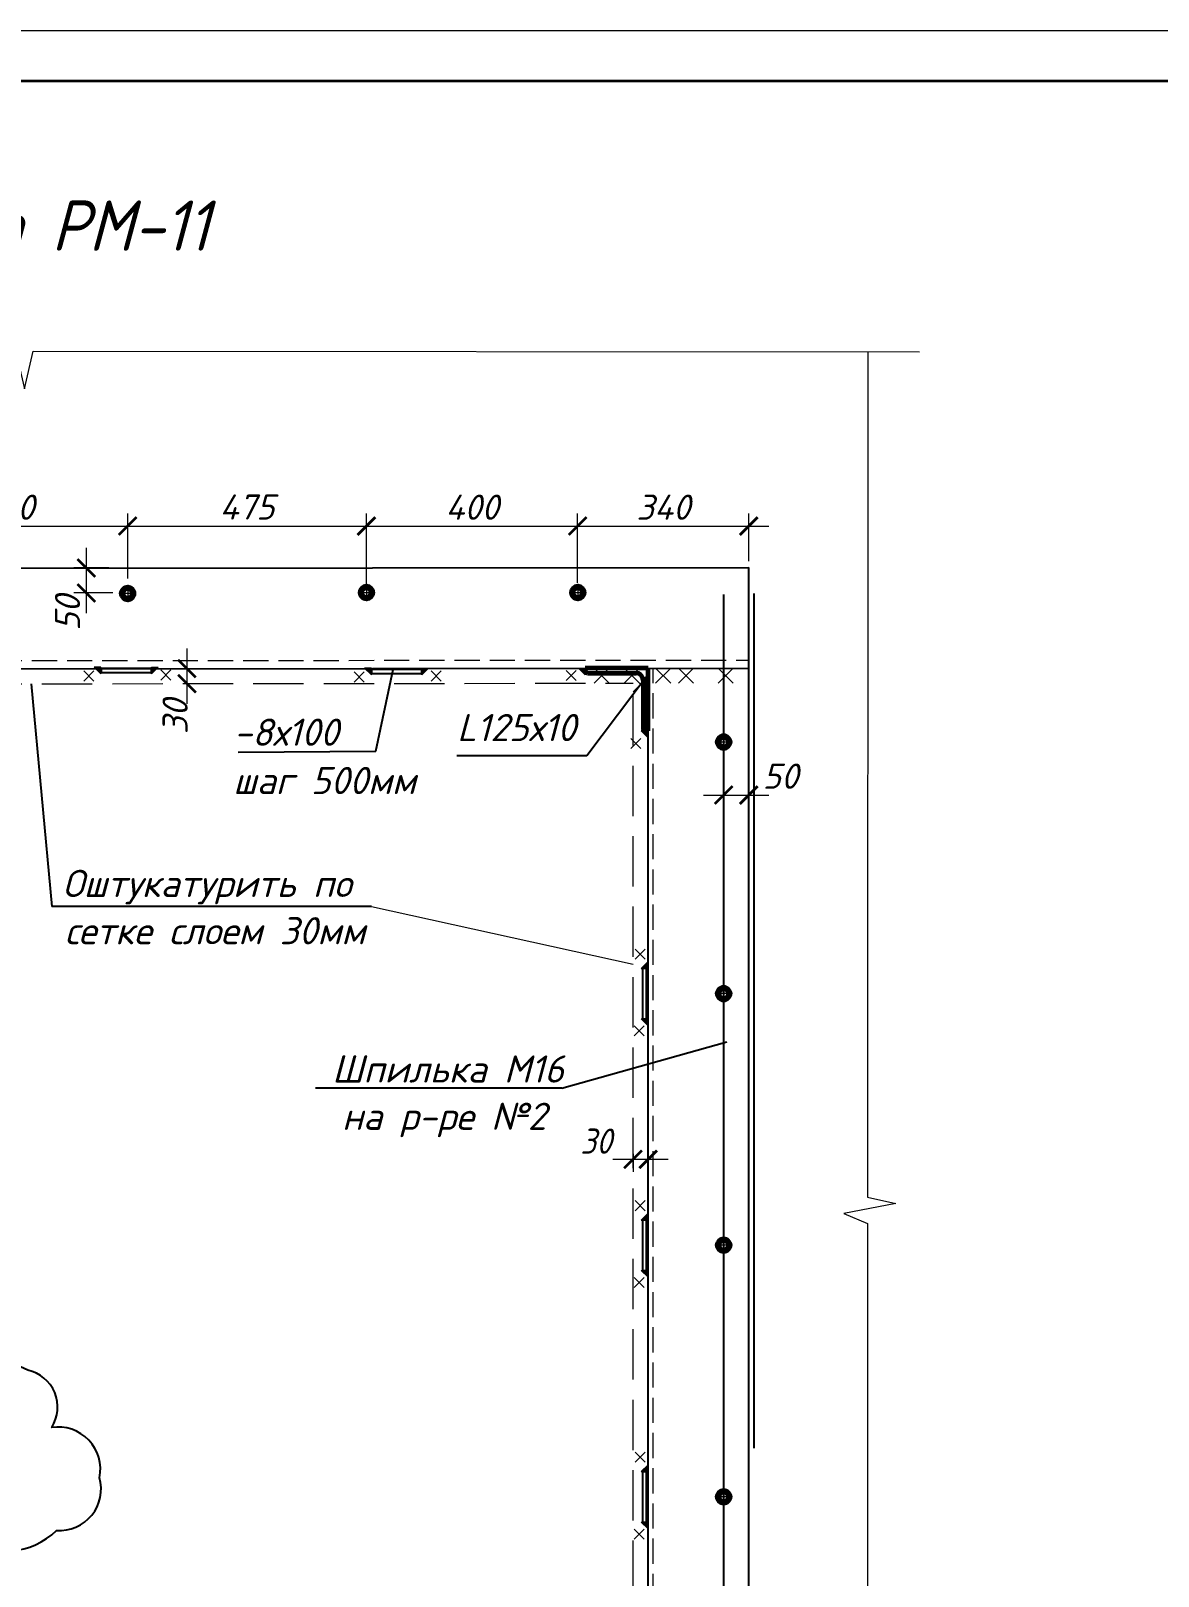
# Model space of a CAD drawing. Header units: millimetres. Extents: x 749182 to 2267578, y 70462 to 311449.
# Drawn here: x 2195753 to 2197993, y 198227 to 201297 of the extents above; entities that cross this region are included whole.
import ezdxf

# ---------------------------------------------------------------- set-up
doc = ezdxf.new("R2010")
doc.units = ezdxf.units.MM
doc.linetypes.add('ГОСТ 2.303 4', pattern=[7, 5, -2, 0])
doc.linetypes.add('осеваяX2', pattern=[4, 2.5, -0.5, 0.5, -0.5])
doc.layers.get('Defpoints').update_dxf_attribs({"color": 255})
for name, color, linetype, lineweight in [('1Стены', 252, 'Continuous', 25), ('Оси', 165, 'осеваяX2', 13), ('Размер', 7, 'Continuous', 13), ('сварка', 156, 'Continuous', 9), ('штриховка кирпич', 42, 'Continuous', 5)]:
    doc.layers.add(name, color=color, linetype=linetype, lineweight=lineweight)
doc.layers.add('CS_UNPLOTTED', color=254, linetype='Continuous', plot=False)
doc.layers.add('металл', color=124, linetype='Continuous')
doc.layers.add('Текст', color=7, linetype='Continuous')
doc.styles.add('GOST', font='', dxfattribs={"width": 0.8, "oblique": 10})
doc.styles.add('GOST 2.304_new', font='isocpeur.ttf', dxfattribs={"width": 0.9, "oblique": 15})
doc.styles.add('М2', font='isocpeui.ttf')
doc.styles.get('GOST').set_extended_font_data('GOST type A')
doc.dimstyles.new('SPDS', dxfattribs={"dimscale": 25, "dimtxt": 2.5, "dimasz": 1.77, "dimexe": 1.25, "dimexo": 0.625, "dimtad": 1, "dimdec": 0, "dimrnd": 0.001, "dimtxsty": 'GOST 2.304_new', "dimblk": 'ARCHTICK', "dimcen": 2.5, "dimdle": 2, "dimclrt": 256, "dimazin": 2, "dimtfac": 0.75, "dimtdec": 0, "dimtmove": 1, "dimatfit": 3, "dimfxl": 0, "dimtolj": 1, "dimlwd": 9, "dimlwe": 9, "dimarcsym": 0})
doc.dimstyles.new('SPDS 1_20', dxfattribs={"dimscale": 20, "dimtxt": 2.5, "dimasz": 1.77, "dimexe": 1.25, "dimexo": 0.625, "dimtad": 1, "dimdec": 0, "dimrnd": 0.001, "dimtxsty": 'М2', "dimblk": 'ARCHTICK', "dimcen": 2.5, "dimdle": 2, "dimclrt": 256, "dimadec": 0, "dimazin": 2, "dimtfac": 0.75, "dimtdec": 0, "dimtmove": 1, "dimatfit": 3, "dimfxl": 0, "dimtolj": 1, "dimlwd": 9, "dimlwe": 9, "dimarcsym": 0})

# ---------------------------------------------------------------- blocks, each defined once
blk = doc.blocks.new('м16')
at = {"layer": 'металл', "lineweight": 30, "ltscale": 20}
for p, q in [((-11, 6.4), (0, 12.7)), ((-11, -6.4), (-11, 6.4)), ((0, 12.7), (11, 6.4)), ((11, 6.4), (11, -6.4)), ((0, -12.7), (-11, -6.4)), ((11, -6.4), (0, -12.7))]:
    blk.add_line(p, q, dxfattribs=at)
blk.add_circle((0, 0), 15, dxfattribs=at)
for radius, start, end in [(10.4, 0, 180), (10.4, 180, 0), (6.92, 0, 180), (6.92, 180, 0)]:
    blk.add_arc((0, 0), radius, start, end, dxfattribs=at)
at = {"layer": 'металл', "linetype": 'Continuous', "lineweight": 25, "ltscale": 20}
blk.add_arc((0, 0), 8, 255, 165, dxfattribs=at)
at = {"layer": 'Оси', "ltscale": 20}
for p, q in [((17, 0), (-17.3, 0)), ((0, 17.3), (0, -17.3))]:
    blk.add_line(p, q, dxfattribs=at)
blk = doc.blocks.new('_ArchTick')
at = {"color": 0, "linetype": 'ByBlock', "const_width": 0.15}
blk.add_lwpolyline([(-0.5, -0.5), (0.5, 0.5)], dxfattribs=at)
blk = doc.blocks.new('*D1386')
at = {"color": 0, "lineweight": 9, "ltscale": 20, "transparency": 16777216}
for p, q in [((2196420, 200193.5), (2196420, 200338.2)), ((2196839.9, 200200.4), (2196839.9, 200338.2)), ((2196380, 200313.2), (2196879.9, 200313.2))]:
    blk.add_line(p, q, dxfattribs=at)
at = {"layer": 'Defpoints', "color": 0, "lineweight": 20, "ltscale": 20, "transparency": 16777216}
for p in [(2196839.9, 200313.2), (2196420, 200181), (2196839.9, 200187.9)]:
    blk.add_point(p, dxfattribs=at)
at = {"color": 0, "lineweight": 9, "ltscale": 20, "transparency": 16777216, "xscale": 35.4, "yscale": 35.4, "zscale": 35.4, "rotation": 180}
blk.add_blockref('_ArchTick', (2196420, 200313.2), dxfattribs=at)
at = {"color": 0, "lineweight": 9, "ltscale": 20, "transparency": 16777216, "xscale": 35.4, "yscale": 35.4, "zscale": 35.4}
blk.add_blockref('_ArchTick', (2196839.9, 200313.2), dxfattribs=at)
at = {"ltscale": 20, "transparency": 16777216, "insert": (2196630, 200350.7), "char_height": 50, "attachment_point": 5, "style": 'М2'}
blk.add_mtext('\\A1;400', dxfattribs=at)
blk = doc.blocks.new('*D1387')
at = {"color": 0, "lineweight": 9, "ltscale": 20, "transparency": 16777216}
for p, q in [((2196839.9, 200200.4), (2196839.9, 200338.2)), ((2197180, 200243.5), (2197180, 200338.2)), ((2196799.9, 200313.2), (2197220, 200313.2))]:
    blk.add_line(p, q, dxfattribs=at)
at = {"layer": 'Defpoints', "color": 0, "lineweight": 20, "ltscale": 20, "transparency": 16777216}
for p in [(2197180, 200313.2), (2197180, 200231), (2196839.9, 200187.9)]:
    blk.add_point(p, dxfattribs=at)
at = {"color": 0, "lineweight": 9, "ltscale": 20, "transparency": 16777216, "xscale": 35.4, "yscale": 35.4, "zscale": 35.4, "rotation": 180}
blk.add_blockref('_ArchTick', (2196839.9, 200313.2), dxfattribs=at)
at = {"color": 0, "lineweight": 9, "ltscale": 20, "transparency": 16777216, "xscale": 35.4, "yscale": 35.4, "zscale": 35.4}
blk.add_blockref('_ArchTick', (2197180, 200313.2), dxfattribs=at)
at = {"ltscale": 20, "transparency": 16777216, "insert": (2197010, 200350.7), "char_height": 50, "attachment_point": 5, "style": 'М2'}
blk.add_mtext('\\A1;340', dxfattribs=at)
blk = doc.blocks.new('свар')
at = {"layer": 'сварка', "color": 0, "linetype": 'Continuous', "ltscale": 10}
for p, q in [((10, 10), (-10, -10)), ((-10, 10), (10, -10))]:
    blk.add_line(p, q, dxfattribs=at)
blk = doc.blocks.new('*D1395')
at = {"layer": 'Defpoints', "color": 0, "lineweight": 20, "ltscale": 100, "transparency": 16777216}
for p in [(2195945.6, 200313.2), (2195465.2, 200279.5), (2195945.6, 200196.6)]:
    blk.add_point(p, dxfattribs=at)
at = {"layer": 'Размер', "color": 0, "lineweight": 9, "ltscale": 100, "transparency": 16777216}
for p, q in [((2195465.2, 200292), (2195465.2, 200338.2)), ((2195945.6, 200209.1), (2195945.6, 200338.2)), ((2195425.2, 200313.2), (2195985.6, 200313.2))]:
    blk.add_line(p, q, dxfattribs=at)
at = {"layer": 'Размер', "color": 0, "lineweight": 9, "ltscale": 100, "transparency": 16777216, "xscale": 35.4, "yscale": 35.4, "zscale": 35.4, "rotation": 180}
blk.add_blockref('_ArchTick', (2195465.2, 200313.2), dxfattribs=at)
at = {"layer": 'Размер', "color": 0, "lineweight": 9, "ltscale": 100, "transparency": 16777216, "xscale": 35.4, "yscale": 35.4, "zscale": 35.4}
blk.add_blockref('_ArchTick', (2195945.6, 200313.2), dxfattribs=at)
at = {"layer": 'Размер', "ltscale": 100, "transparency": 16777216, "insert": (2195705.4, 200350.7), "char_height": 50, "attachment_point": 5, "style": 'М2'}
blk.add_mtext('\\A1;480', dxfattribs=at)
blk = doc.blocks.new('*D1396')
at = {"layer": 'Defpoints', "color": 0, "lineweight": 20, "ltscale": 100, "transparency": 16777216}
for p in [(2196420, 200313.2), (2195945.6, 200279.6), (2196420, 200271.8)]:
    blk.add_point(p, dxfattribs=at)
at = {"layer": 'Размер', "color": 0, "lineweight": 9, "ltscale": 100, "transparency": 16777216}
for p, q in [((2195945.6, 200292.1), (2195945.6, 200338.2)), ((2196420, 200284.3), (2196420, 200338.2)), ((2195905.6, 200313.2), (2196460, 200313.2))]:
    blk.add_line(p, q, dxfattribs=at)
at = {"layer": 'Размер', "color": 0, "lineweight": 9, "ltscale": 100, "transparency": 16777216, "xscale": 35.4, "yscale": 35.4, "zscale": 35.4, "rotation": 180}
blk.add_blockref('_ArchTick', (2195945.6, 200313.2), dxfattribs=at)
at = {"layer": 'Размер', "color": 0, "lineweight": 9, "ltscale": 100, "transparency": 16777216, "xscale": 35.4, "yscale": 35.4, "zscale": 35.4}
blk.add_blockref('_ArchTick', (2196420, 200313.2), dxfattribs=at)
at = {"layer": 'Размер', "ltscale": 100, "transparency": 16777216, "insert": (2196182.8, 200351.1), "char_height": 50, "attachment_point": 5, "style": 'М2'}
blk.add_mtext('\\A1;475', dxfattribs=at)
blk = doc.blocks.new('*D1397')
at = {"layer": 'Defpoints', "color": 0, "lineweight": 20, "ltscale": 100, "transparency": 16777216}
for p in [(2196063.4, 200030.1), (2196063.4, 200000.1), (2196063.4, 200000.1)]:
    blk.add_point(p, dxfattribs=at)
at = {"layer": 'Размер', "color": 0, "lineweight": 9, "ltscale": 100, "transparency": 16777216}
for p, q in [((2196063.4, 200070.1), (2196063.4, 199960.1)), ((2196075.9, 200030.1), (2196088.4, 200030.1)), ((2196075.9, 200000.1), (2196088.4, 200000.1))]:
    blk.add_line(p, q, dxfattribs=at)
at = {"layer": 'Размер', "color": 0, "lineweight": 9, "ltscale": 100, "transparency": 16777216, "xscale": 35.4, "yscale": 35.4, "zscale": 35.4}
for p, rotation in [((2196063.4, 200030.1), 90), ((2196063.4, 200000.1), 270)]:
    blk.add_blockref('_ArchTick', p, dxfattribs=dict(at, rotation=rotation))
at = {"layer": 'Размер', "ltscale": 100, "transparency": 16777216, "insert": (2196039.8, 199934.3), "char_height": 50, "attachment_point": 5, "rotation": 90, "style": 'М2'}
blk.add_mtext('\\A1;30', dxfattribs=at)
blk = doc.blocks.new('*U713')
at = {"color": 44, "lineweight": 20, "ltscale": 10}
blk.add_line((594, 420), (0, 420), dxfattribs=at)
at = {"color": 137, "lineweight": 35, "ltscale": 10}
blk.add_line((589, 415), (20, 415), dxfattribs=at)
at = {"color": 44, "lineweight": 13, "style": 'GOST', "oblique": 10, "width": 0.8}
for tag in ['ФОРМАТВЕРТ', 'ФОРМАТГОРИЗ']:
    blk.add_attdef(tag, (542.98, 1.6), '', height=2, dxfattribs=at)
blk = doc.blocks.new('*D1391')
at = {"layer": 'Defpoints', "color": 0, "lineweight": 20, "ltscale": 20, "transparency": 16777216}
for p in [(2197130, 199867), (2197180, 199869.2), (2197180, 199778.7)]:
    blk.add_point(p, dxfattribs=at)
at = {"layer": 'Размер', "color": 0, "lineweight": 9, "ltscale": 20, "transparency": 16777216}
for p, q in [((2197130, 199854.5), (2197130, 199753.7)), ((2197180, 199856.7), (2197180, 199753.7)), ((2197090, 199778.7), (2197220, 199778.7))]:
    blk.add_line(p, q, dxfattribs=at)
at = {"layer": 'Размер', "color": 0, "lineweight": 9, "ltscale": 20, "transparency": 16777216, "xscale": 35.4, "yscale": 35.4, "zscale": 35.4, "rotation": 180}
blk.add_blockref('_ArchTick', (2197130, 199778.7), dxfattribs=at)
at = {"layer": 'Размер', "color": 0, "lineweight": 9, "ltscale": 20, "transparency": 16777216, "xscale": 35.4, "yscale": 35.4, "zscale": 35.4}
blk.add_blockref('_ArchTick', (2197180, 199778.7), dxfattribs=at)
at = {"layer": 'Размер', "ltscale": 20, "transparency": 16777216, "insert": (2197242.9, 199816.2), "char_height": 50, "attachment_point": 5, "style": 'М2'}
blk.add_mtext('\\A1;50', dxfattribs=at)
blk = doc.blocks.new('*D1392')
at = {"layer": 'Defpoints', "color": 0, "lineweight": 20, "ltscale": 100, "transparency": 16777216}
for p in [(2195863.5, 200230), (2195920.5, 200230), (2195928.3, 200180.3)]:
    blk.add_point(p, dxfattribs=at)
at = {"layer": 'Размер', "color": 0, "lineweight": 9, "ltscale": 100, "transparency": 16777216}
for p, q in [((2195863.5, 200140.3), (2195863.5, 200270)), ((2195908, 200230), (2195838.5, 200230)), ((2195915.8, 200180.3), (2195838.5, 200180.3))]:
    blk.add_line(p, q, dxfattribs=at)
at = {"layer": 'Размер', "color": 0, "lineweight": 9, "ltscale": 100, "transparency": 16777216, "xscale": 35.4, "yscale": 35.4, "zscale": 35.4}
for p, rotation in [((2195863.5, 200230), 90), ((2195863.5, 200180.3), 270)]:
    blk.add_blockref('_ArchTick', p, dxfattribs=dict(at, rotation=rotation))
at = {"layer": 'Размер', "ltscale": 100, "transparency": 16777216, "insert": (2195826, 200140.3), "char_height": 50, "attachment_point": 5, "rotation": 90, "style": 'М2'}
blk.add_mtext('\\A1;50', dxfattribs=at)
blk = doc.blocks.new('*D1399')
at = {"layer": 'Defpoints', "color": 0, "lineweight": 20, "ltscale": 20, "transparency": 16777216}
for p in [(2196950, 199078.4), (2196980, 199078.4), (2196980, 199054.8)]:
    blk.add_point(p, dxfattribs=at)
at = {"layer": 'Размер', "color": 0, "lineweight": 9, "ltscale": 20, "transparency": 16777216}
for p, q in [((2196910, 199054.8), (2197020, 199054.8)), ((2196950, 199065.9), (2196950, 199029.8)), ((2196980, 199065.9), (2196980, 199029.8))]:
    blk.add_line(p, q, dxfattribs=at)
at = {"layer": 'Размер', "color": 0, "lineweight": 9, "ltscale": 20, "transparency": 16777216, "xscale": 35.4, "yscale": 35.4, "zscale": 35.4, "rotation": 180}
blk.add_blockref('_ArchTick', (2196950, 199054.8), dxfattribs=at)
at = {"layer": 'Размер', "color": 0, "lineweight": 9, "ltscale": 20, "transparency": 16777216, "xscale": 35.4, "yscale": 35.4, "zscale": 35.4}
blk.add_blockref('_ArchTick', (2196980, 199054.8), dxfattribs=at)
at = {"layer": 'Размер', "ltscale": 20, "transparency": 16777216, "insert": (2196876.2, 199090.9), "char_height": 50, "attachment_point": 5, "style": 'GOST 2.304_new'}
blk.add_mtext('\\A1;30', dxfattribs=at)

msp = doc.modelspace()

# ---------------------------------------------------------------- hatches: boundary and pattern name
at = {"layer": 'сварка', "linetype": 'Continuous', "ltscale": 5}
for points in [[(2195892.5304, 200033.0138), (2195878.887, 200033.0138), (2195892.5304, 200019.3704)], [(2195992.726, 200033.0138), (2196006.3695, 200033.0138), (2195992.726, 200019.3704)], [(2196429.9487, 200031.0073), (2196416.3053, 200031.0073), (2196429.9487, 200017.3639)], [(2196530.1443, 200031.0073), (2196543.7878, 200031.0073), (2196530.1443, 200017.3639)], [(2196855.0465, 200031.0073), (2196855.0465, 200017.3639), (2196841.4031, 200031.0073)], [(2196980.0465, 199906.0073), (2196966.4031, 199906.0073), (2196980.0465, 199892.3639)], [(2196980.0465, 199434.1), (2196980.0465, 199447.7435), (2196966.4031, 199434.1)], [(2196980.0465, 199333.9044), (2196980.0465, 199320.261), (2196966.4031, 199333.9044)], [(2196980.0465, 198934.1), (2196980.0465, 198947.7435), (2196966.4031, 198934.1)], [(2196980.0465, 198833.9044), (2196980.0465, 198820.261), (2196966.4031, 198833.9044)], [(2196980.0465, 198434.1), (2196980.0465, 198447.7435), (2196966.4031, 198434.1)], [(2196980.0465, 198333.9044), (2196980.0465, 198320.261), (2196966.4031, 198333.9044)]]:
    msp.add_hatch(color=0, dxfattribs=at).paths.add_polyline_path(points, flags=0)

# ---------------------------------------------------------------- linework, layer by layer
at = {"ltscale": 100}
for p, q in [((2196439.0865, 199866.1559), (2196473.2589, 200027.9982)), ((2195753.7056, 199999.8168), (2195794.7132, 199557.3779)), ((2196858.1337, 199857.0802), (2196980.0465, 200019.1156)), ((2196165.1217, 199864.1508), (2196439.0865, 199866.1559)), ((2196600.0033, 199857.0802), (2196858.1337, 199857.0802)), ((2196430.0551, 199557.3779), (2195794.7132, 199557.3779)), ((2196808.4699, 199195.9654), (2197136.4527, 199287.9856)), ((2196808.4699, 199195.9654), (2196318.8077, 199195.9654))]:
    msp.add_line(p, q, dxfattribs=at)
at = {"layer": '1Стены', "color": 0, "linetype": 'ГОСТ 2.303 4', "lineweight": 13, "ltscale": 10}
for p, q in [((2194705.2099, 200045.0022), (2197180.0465, 200047.0073)), ((2196990.0465, 196641.0073), (2196990.0465, 200031.0073))]:
    msp.add_line(p, q, dxfattribs=at)
at = {"layer": '1Стены', "color": 0, "linetype": 'ГОСТ 2.303 4', "lineweight": 13, "ltscale": 20}
for p in [(2194935.2099, 199999.0022), (2196950.0465, 196657.0073)]:
    msp.add_line(p, (2196950.0465, 200001.0073), dxfattribs=at)
at = {"layer": 'CS_UNPLOTTED', "ltscale": 20}
for p, q in [((2197190.3562, 200179.2916), (2197190.0465, 198481.0073)), ((2197129.7369, 200177.2865), (2197130.0465, 196722.2658))]:
    msp.add_line(p, q, dxfattribs=at)
at = {"layer": 'CS_UNPLOTTED', "color": 5, "ltscale": 100}
msp.add_lwpolyline([(2195530.3207, 198574.1219, 0.52056705), (2195620.6806, 198303.2025, 0.365414593), (2195804.1714, 198317.4572, 0.52056705), (2195889.7682, 198422.0225, 0.52056705), (2195794.6578, 198521.8362, 0.52056705), (2195747.1026, 198635.9107, 0.399742671), (2195530.3207, 198574.1219)], format="xyb", dxfattribs=at)
at = {"layer": 'металл', "color": 0, "ltscale": 20}
for p, q in [((2194705.2099, 200229.0022), (2197180.0465, 200231.0073)), ((2197180.0465, 196641.0073), (2197180.0465, 200231.0073)), ((2194705.2099, 200029.0022), (2197180.0465, 200031.0073)), ((2196980.0465, 196641.0073), (2196980.0465, 200031.0073))]:
    msp.add_line(p, q, dxfattribs=at)
at = {"layer": 'металл', "color": 0, "linetype": 'Continuous', "lineweight": 60, "ltscale": 20}
for p, q in [((2196855.0465, 200031.0073), (2196855.0465, 200025.6073)), ((2196980.0465, 200031.0073), (2196855.0465, 200031.0073)), ((2196980.0465, 199906.0073), (2196980.0465, 200031.0073)), ((2196859.6465, 200021.0073), (2196956.0465, 200021.0073)), ((2196970.0465, 200007.0073), (2196970.0465, 199910.6073)), ((2196974.6465, 199906.0073), (2196980.0465, 199906.0073))]:
    msp.add_line(p, q, dxfattribs=at)
at = {"layer": 'металл', "color": 0, "ltscale": 20}
for points in [[(2195892.6282, 200030.0048), (2195892.6282, 200022.0048), (2195992.6282, 200022.0048), (2195992.6282, 200030.0048)], [(2196430.0465, 200027.9982), (2196430.0465, 200019.9982), (2196530.0465, 200019.9982), (2196530.0465, 200027.9982)], [(2196977.0375, 199434.0022), (2196969.0375, 199434.0022), (2196969.0375, 199334.0022), (2196977.0375, 199334.0022)], [(2196977.0375, 198934.0022), (2196969.0375, 198934.0022), (2196969.0375, 198834.0022), (2196977.0375, 198834.0022)], [(2196977.0375, 198434.0022), (2196969.0375, 198434.0022), (2196969.0375, 198334.0022), (2196977.0375, 198334.0022)]]:
    msp.add_lwpolyline(points, close=True, dxfattribs=at)
at = {"layer": 'металл', "color": 0, "linetype": 'Continuous', "lineweight": 60, "ltscale": 20}
for centre, radius, start, end in [((2196859.6465, 200025.6073), 4.6, 180, 270), ((2196956.0465, 200007.0073), 14, 0, 90), ((2196974.6465, 199910.6073), 4.6, 180, 270)]:
    msp.add_arc(centre, radius, start, end, dxfattribs=at)
at = {"layer": 'Размер', "ltscale": 100}
msp.add_line((2196430.0551, 199557.3779), (2196950.0465, 199442.3668), dxfattribs=at)
at = {"layer": 'сварка', "color": 0, "linetype": 'Continuous', "ltscale": 5}
for p, q in [((2195892.5304, 200033.0138), (2195878.887, 200033.0138)), ((2195878.887, 200033.0138), (2195892.5304, 200019.3704)), ((2195892.5304, 200019.3704), (2195892.5304, 200033.0138)), ((2195992.726, 200033.0138), (2196006.3695, 200033.0138)), ((2196006.3695, 200033.0138), (2195992.726, 200019.3704)), ((2195992.726, 200019.3704), (2195992.726, 200033.0138)), ((2196429.9487, 200031.0073), (2196416.3053, 200031.0073)), ((2196416.3053, 200031.0073), (2196429.9487, 200017.3639)), ((2196429.9487, 200017.3639), (2196429.9487, 200031.0073)), ((2196530.1443, 200031.0073), (2196543.7878, 200031.0073)), ((2196543.7878, 200031.0073), (2196530.1443, 200017.3639)), ((2196530.1443, 200017.3639), (2196530.1443, 200031.0073)), ((2196855.0465, 200017.3639), (2196841.4031, 200031.0073)), ((2196841.4031, 200031.0073), (2196855.0465, 200031.0073)), ((2196855.0465, 200031.0073), (2196855.0465, 200017.3639)), ((2196980.0465, 199906.0073), (2196966.4031, 199906.0073)), ((2196966.4031, 199906.0073), (2196980.0465, 199892.3639)), ((2196980.0465, 199892.3639), (2196980.0465, 199906.0073)), ((2196980.0465, 199447.7435), (2196966.4031, 199434.1)), ((2196980.0465, 199434.1), (2196980.0465, 199447.7435)), ((2196966.4031, 199434.1), (2196980.0465, 199434.1)), ((2196980.0465, 199320.261), (2196966.4031, 199333.9044)), ((2196966.4031, 199333.9044), (2196980.0465, 199333.9044)), ((2196980.0465, 199333.9044), (2196980.0465, 199320.261)), ((2196980.0465, 198947.7435), (2196966.4031, 198934.1)), ((2196966.4031, 198934.1), (2196980.0465, 198934.1)), ((2196980.0465, 198934.1), (2196980.0465, 198947.7435)), ((2196980.0465, 198820.261), (2196966.4031, 198833.9044)), ((2196966.4031, 198833.9044), (2196980.0465, 198833.9044)), ((2196980.0465, 198833.9044), (2196980.0465, 198820.261)), ((2196980.0465, 198447.7435), (2196966.4031, 198434.1)), ((2196966.4031, 198434.1), (2196980.0465, 198434.1)), ((2196980.0465, 198434.1), (2196980.0465, 198447.7435)), ((2196980.0465, 198320.261), (2196966.4031, 198333.9044)), ((2196966.4031, 198333.9044), (2196980.0465, 198333.9044)), ((2196980.0465, 198333.9044), (2196980.0465, 198320.261))]:
    msp.add_line(p, q, dxfattribs=at)
at = {"layer": 'сварка', "color": 0, "linetype": 'Continuous', "ltscale": 15}
for p, q in [((2196855.0465, 200031.0073), (2196980.0465, 200031.0073)), ((2196872.5465, 200031.0073), (2196902.5465, 200001.0073)), ((2196902.5465, 200031.0073), (2196872.5465, 200001.0073)), ((2196932.5465, 200031.0073), (2196962.5465, 200001.0073)), ((2196962.5465, 200031.0073), (2196932.5465, 200001.0073)), ((2196980.0465, 199906.0073), (2196980.0465, 200031.0073)), ((2197024.8114, 200031.0073), (2196994.8114, 200001.0073)), ((2196994.8114, 200031.0073), (2197024.8114, 200001.0073)), ((2197070.3043, 200031.0073), (2197040.3043, 200001.0073)), ((2197040.3043, 200031.0073), (2197070.3043, 200001.0073)), ((2197149.0804, 200031.0073), (2197119.0804, 200001.0073)), ((2197119.0804, 200031.0073), (2197149.0804, 200001.0073)), ((2196980.0465, 199983.5073), (2196950.0465, 200013.5073)), ((2196980.0465, 200013.5073), (2196950.0465, 199983.5073))]:
    msp.add_line(p, q, dxfattribs=at)
at = {"layer": 'штриховка кирпич', "linetype": 'Continuous', "ltscale": 20}
msp.add_lwpolyline([(2194241.9962, 200661.8522), (2195688.0729, 200661.0729), (2195705.6794, 200736.0479), (2195740.4663, 200585.9983), (2195758.0728, 200660.9734), (2197519.1816, 200659.2981)], dxfattribs=at)
at = {"layer": 'штриховка кирпич', "color": 0, "linetype": 'Continuous', "ltscale": 15}
msp.add_lwpolyline([(2197416.5369, 200659.3957), (2197416.2231, 198979.7824), (2197472.4731, 198966.6574), (2197368.6213, 198946.9662), (2197416.2231, 198927.2824), (2197416.2231, 196372.9433)], dxfattribs=at)

# ---------------------------------------------------------------- block references
at = {"xscale": 20, "yscale": 20, "zscale": 20}
msp.add_blockref('*U713', (2193065.068, 192897.2381), dxfattribs=at)
at = {"layer": 'Размер'}
msp.add_blockref('м16', (2195945.6282, 200179.347), dxfattribs=at)
at = {"layer": 'Размер', "xscale": -1}
for p in [(2196420.0465, 200181.0073), (2196840.0465, 200181.0073)]:
    msp.add_blockref('м16', p, dxfattribs=at)
at = {"layer": 'Размер', "color": 0, "xscale": -1}
for p in [(2196021.3586, 200017.2585), (2196827.0002, 200016.2782), (2195868.4845, 200015.2548), (2196405.9029, 200013.2483), (2196558.7769, 200015.2519), (2196955.7468, 199881.0576)]:
    msp.add_blockref('свар', p, dxfattribs=at)
at = {"layer": 'Размер', "rotation": 270.0000000001111}
for p in [(2197130.0465, 199884.0022), (2197130.0465, 199884.0022), (2197130.0465, 199384.0022), (2197130.0465, 198884.0022), (2197130.0465, 198384.0022)]:
    msp.add_blockref('м16', p, dxfattribs=at)
at = {"layer": 'Размер', "color": 0, "rotation": 270.0000000023722}
for p in [(2196964.2912, 199462.7326), (2196962.2875, 199309.8586), (2196964.2912, 198962.7326), (2196962.2875, 198809.8586), (2196964.2912, 198462.7326), (2196962.2875, 198309.8586)]:
    msp.add_blockref('свар', p, dxfattribs=at)

# ---------------------------------------------------------------- texts
at = {"layer": 'Текст', "ltscale": 20, "style": 'М2'}
for s, p in [('L125х10', (2196600.2708, 199885.8172)), ('-8х100', (2196156.139, 199876.5945)), ('шаг 500мм', (2196155.125, 199780.5894)), ('Оштукатурить по', (2195815.9664, 199576.0591)), ('сетке слоем 30мм', (2195820.8264, 199482.0591)), ('Шпилька М16', (2196351.7825, 199207.3063)), ('на р-ре №2', (2196371.6164, 199113.3063))]:
    msp.add_text(s, height=54, dxfattribs=at).set_placement(p)
at = {"layer": 'Текст', "lineweight": 30, "ltscale": 20, "insert": (2194654.4747, 200960.3167), "char_height": 100, "attachment_point": 1, "style": 'GOST 2.304_new'}
msp.add_mtext_dynamic_manual_height_columns('\\pi801.54473;Рама РМ-11', width=2286.67929, gutter_width=125, heights=[0], dxfattribs=at)

# ---------------------------------------------------------------- dimensions: what is measured, and where the dimension line sits
at = {"ltscale": 20}
dim = msp.add_linear_dim(base=(2196839.9326, 200313.2298), p1=(2196420.0465, 200181.0073), p2=(2196839.9326, 200187.9244), text='400', dimstyle='SPDS', override={"dimscale": 20, "dimtxsty": 'М2', "dimfxl": 1.25, "dimtfill": 0, "dimarcsym": 1}, dxfattribs=at)
dim.commit()
dim.dimension.update_dxf_attribs({"geometry": '*D1386', "text_midpoint": (2196629.9896, 200350.7298)})
dim = msp.add_linear_dim(base=(2197180.0465, 200313.2298), p1=(2196839.9326, 200187.9244), p2=(2197180.0465, 200231.0073), dimstyle='SPDS', override={"dimscale": 20, "dimtxsty": 'М2', "dimfxl": 1.25, "dimtfill": 0, "dimarcsym": 1}, dxfattribs=at)
dim.commit()
dim.dimension.update_dxf_attribs({"geometry": '*D1387', "text_midpoint": (2197009.9896, 200350.7298)})
at = {"layer": 'Размер', "ltscale": 100}
dim = msp.add_linear_dim(base=(2195945.6282, 200313.2298), p1=(2195465.2099, 200279.4537), p2=(2195945.6282, 200196.6327), dimstyle='SPDS 1_20', override={"dimtxsty": 'М2'}, dxfattribs=at)
dim.commit()
dim.dimension.update_dxf_attribs({"geometry": '*D1395', "text_midpoint": (2195705.4191, 200350.7298)})
dim = msp.add_linear_dim(base=(2196420.0465, 200313.2298), p1=(2195945.6282, 200279.6261), p2=(2196420.0465, 200271.8134), text='475', dimstyle='SPDS 1_20', override={"dimtxsty": 'М2'}, dxfattribs=at)
dim.commit()
dim.dimension.update_dxf_attribs({"geometry": '*D1396', "text_midpoint": (2196182.8374, 200351.0517)})
for base, p1, p2, picture, middle in [((2195863.494, 200229.9862), (2195928.2831, 200180.347), (2195920.4913, 200229.9862), '*D1392', (2195863.494, 200140.347)), ((2196063.3954, 200000.1037), (2196063.3655, 200030.088), (2196063.3954, 200000.1037), '*D1397', (2196077.2747, 199934.2623))]:
    dim = msp.add_linear_dim(base=base, p1=p1, p2=p2, angle=90, dimstyle='SPDS 1_20', override={"dimtxsty": 'М2'}, dxfattribs=at)
    dim.commit()
    dim.dimension.update_dxf_attribs({"geometry": picture, "text_midpoint": middle, "dimtype": 160})
at = {"layer": 'Размер', "ltscale": 20}
dim = msp.add_linear_dim(base=(2197180.0465, 199778.7316), p1=(2197130.0465, 199867.0022), p2=(2197180.0465, 199869.2196), dimstyle='SPDS', override={"dimscale": 20, "dimtxsty": 'М2', "dimfxl": 1.25, "dimtfill": 0, "dimarcsym": 1}, dxfattribs=at)
dim.commit()
dim.dimension.update_dxf_attribs({"geometry": '*D1391', "text_midpoint": (2197242.9476, 199778.7316), "dimtype": 160})
dim = msp.add_linear_dim(base=(2196980.0465, 199054.8085), p1=(2196950.0465, 199078.3913), p2=(2196980.0465, 199078.3913), angle=0, dimstyle='SPDS', override={"dimscale": 20, "dimtxsty": 'GOST 2.304_new', "dimfxl": 1.25, "dimtfill": 0, "dimarcsym": 1}, dxfattribs=at)
dim.commit()
dim.dimension.update_dxf_attribs({"geometry": '*D1399', "text_midpoint": (2196876.2396, 199053.4212), "dimtype": 161})

doc.saveas('drawing.dxf')
